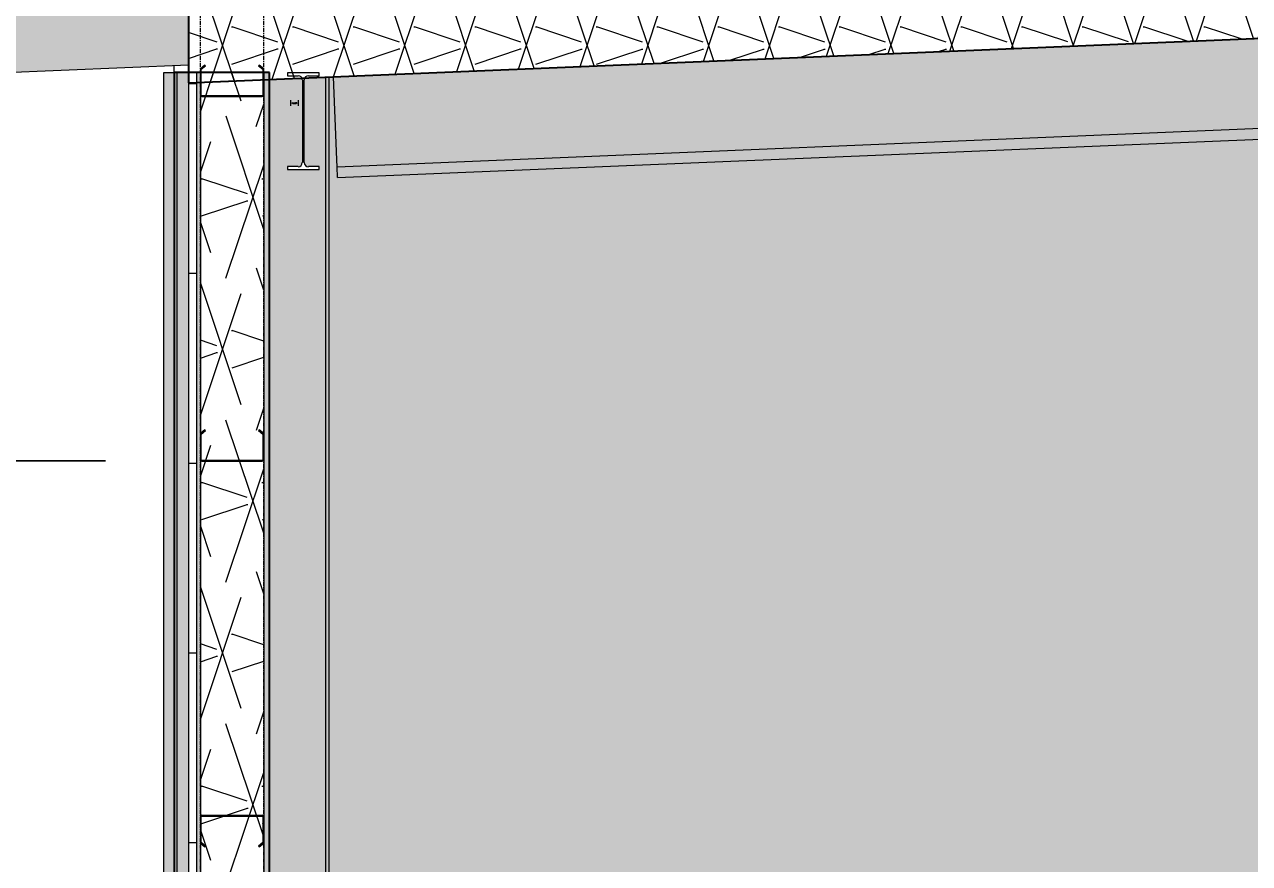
# Model space of a CAD drawing. Header units: inches. Extents: x -23227 to -2744, y -314 to 853.
# Drawn here: x -10710.1 to -10555.3, y 45.5 to 151.6 of the extents above; entities that cross this region are included whole.
import ezdxf

# ---------------------------------------------------------------- set-up
doc = ezdxf.new("R2010")
doc.units = ezdxf.units.IN
doc.header["$MEASUREMENT"] = 0
doc.linetypes.add('Grid Line 1_2_', pattern=[0.875, 0.5, -0.125, 0.125, -0.125])
for name, color, linetype, lineweight in [('A-ANNO-DIMS', 211, 'Continuous', 9), ('A-ANNO-DIMS-192', 211, 'Continuous', 9), ('A-CLNG', 13, 'Continuous', 9), ('A-CLNG-PATT', 13, 'Continuous', 9), ('A-GLAZ-CWMG', 51, 'Continuous', 9), ('A-WALL', 113, 'Continuous', 9), ('A-WALL-PATT', 111, 'Continuous', 25), ('I-WALL', 2, 'Continuous', 9), ('L-SITE-WALL', 31, 'Continuous', 9), ('S-BEAM', 12, 'Continuous', 9), ('S-COLS', 52, 'Continuous', 9), ('S-GRID', 1, 'Continuous', 9)]:
    doc.layers.add(name, color=color, linetype=linetype, lineweight=lineweight)
doc.styles.add('Arial_2', font='arial.ttf', dxfattribs={"height": 17.703593})
doc.dimstyles.new('Linear_-_3_32__Arial_1', dxfattribs={"dimscale": 12, "dimtxt": 18, "dimasz": 2, "dimexe": 1.5, "dimexo": 1, "dimgap": 1, "dimtad": 1, "dimdec": 4, "dimrnd": 0.0625, "dimzin": 1, "dimdsep": 46, "dimlunit": 4, "dimtxsty": 'Arial_2', "dimblk1": 'OBLIQUE', "dimblk2": 'OBLIQUE', "dimsah": 1, "dimcen": 0.09, "dimdle": 1.5, "dimazin": 0, "dimtfac": 1, "dimtdec": 4, "dimtix": 1, "dimtmove": 0, "dimatfit": 3, "dimfxl": 1, "dimtvp": 1, "dimtfill": 1, "dimfrac": 2, "dimtolj": 1, "dimtzin": 0, "dimarcsym": 2})
pattern_1 = [(45, (-21606.148, 72.082), (-19.007, 19.007), []), (45, (-21606.148, 100.882), (-19.007, 19.007), [])]
pattern_2 = [(161.57, (-21605.188, 73.042), (-7.6802237, -0.0009796), [0, -54.643, 6.067, 0]), (18.43, (-21607.108, 73.042), (-7.6802237, 0.0009796), [0, -54.643, 6.067, 0]), (108.43, (-21605.188, 73.042), (3.8382953, -19.2013653), [18.211, -42.499]), (71.57, (-21607.108, 73.042), (3.8382953, 19.2013653), [18.211, -42.499])]

# ---------------------------------------------------------------- blocks, each defined once
blk = doc.blocks.new('W-Wide Flange-Column - B2_F-1278758-Section 16')
at = {"layer": 'S-COLS'}
for points in [[(-22786.18, 0), (-22786.18, 144.62), (-22786.55, 144.61), (-22786.52, 0), (-22786.35, 0)], [(-22780.18, 0), (-22779.49, 0), (-22779.53, 144.9), (-22780.18, 144.87), (-22780.18, 1.11)], [(-22779.05, 0), (-22779.05, 144.92), (-22779.49, 144.9), (-22779.49, 0)]]:
    blk.add_hatch(color=256, dxfattribs=at).paths.add_polyline_path(points, flags=0)
h = blk.add_hatch(color=256, dxfattribs=at)
h.paths.add_polyline_path([(-22782.12, 0), (-22780.18, 0), (-22780.18, 144.87), (-22782.09, 144.79), (-22782.19, 144.55), (-22782.11, 133.92), (-22782.03, 133.73), (-22781.66, 133.58), (-22780.3, 133.58), (-22780.3, 133.23), (-22784.31, 133.23), (-22784.31, 133.58), (-22782.95, 133.58), (-22782.54, 133.8), (-22782.42, 134.1), (-22782.42, 144.55), (-22782.57, 144.77), (-22786.18, 144.55), (-22786.18, 0)], flags=0)
h.paths.add_polyline_path([(-22783.41, 141.51), (-22783.77, 141.76), (-22783.06, 141.67), (-22783.32, 141.55)], flags=0)
for p, q in [((-22779.49, 144.9), (-22779.49, 0)), ((-22779.05, 144.92), (-22779.05, 0))]:
    blk.add_line(p, q, dxfattribs=at)
blk = doc.blocks.new('W-Wide Flange - 1_-3_ deep-1341322-Section 16')
at = {"layer": 'S-BEAM'}
for points in [[(-22778.05, 134.46), (-22370.3, 151.45), (-22370.3, 161.95), (-22778.49, 144.94), (-22778.37, 142.18)], [(-22778.01, 133.57), (-22370.3, 150.59), (-22370.3, 151.45), (-22778.05, 134.46), (-22778.01, 133.6)], [(-22777.96, 132.21), (-22370.3, 149.2), (-22370.3, 150.56), (-22778.01, 133.57)]]:
    blk.add_hatch(color=256, dxfattribs=at).paths.add_polyline_path(points, flags=0)
for p, q in [((-22778.01, 133.57), (-22370.3, 150.56)), ((-22777.96, 132.21), (-22370.3, 149.2)), ((-22778.05, 134.46), (-22778.49, 144.94)), ((-22778.01, 133.57), (-22778.05, 134.46)), ((-22777.96, 132.21), (-22778.01, 133.57))]:
    blk.add_line(p, q, dxfattribs=at)
blk = doc.blocks.new('Girt_C - 8_D-1253506-Section 16')
at = {"layer": 'S-BEAM'}
h = blk.add_hatch(dxfattribs=at)
h.set_pattern_fill('FP_30', color=256, style=0, pattern_type=2)
h.set_pattern_definition(pattern_1)
h.paths.add_polyline_path([(-22795.12, 96.32), (-22787.49, 96.32), (-22787.49, 96.43), (-22795.12, 96.43)], flags=0)
h.paths.add_polyline_path([(-22787.41, 96.5), (-22787.3, 96.51), (-22787.3, 99.82), (-22787.88, 100.3), (-22787.95, 100.22), (-22787.41, 99.77), (-22787.41, 96.84)], flags=0)
h.paths.add_polyline_path([(-22795.19, 96.5), (-22795.19, 99.77), (-22794.66, 100.22), (-22794.73, 100.3), (-22795.3, 99.82), (-22795.3, 96.51)], flags=0)
at = {"layer": 'S-BEAM', "lineweight": 15}
for p, q in [((-22794.73, 100.3), (-22795.3, 99.82)), ((-22795.3, 99.82), (-22795.3, 96.51)), ((-22795.19, 99.77), (-22794.66, 100.22)), ((-22795.19, 96.5), (-22795.19, 99.77)), ((-22794.66, 100.22), (-22794.73, 100.3)), ((-22787.88, 100.3), (-22787.95, 100.22)), ((-22787.95, 100.22), (-22787.41, 99.77)), ((-22787.3, 99.82), (-22787.88, 100.3)), ((-22787.41, 99.77), (-22787.41, 96.5)), ((-22787.3, 96.51), (-22787.3, 99.82)), ((-22787.49, 96.43), (-22795.12, 96.43)), ((-22795.12, 96.32), (-22787.49, 96.32))]:
    blk.add_line(p, q, dxfattribs=at)
for centre, radius, start, end in [((-22795.12, 96.51), 0.188, 180, 270), ((-22795.12, 96.51), 0.0782, 182.1227, 270), ((-22787.49, 96.51), 0.188, 270, 0), ((-22787.49, 96.51), 0.0782, 270, 356.9576)]:
    blk.add_arc(centre, radius, start, end, dxfattribs=at)
blk = doc.blocks.new('W-Wide Flange - W12X19-1278585-Section 16')
at = {"layer": 'S-BEAM'}
h = blk.add_hatch(dxfattribs=at)
h.set_pattern_fill('FP_30', color=256, style=0, pattern_type=2)
h.set_pattern_definition(pattern_1)
h.paths.add_polyline_path([(-22780.3, 133.23), (-22780.3, 133.58), (-22781.66, 133.58), (-22782.03, 133.73), (-22782.19, 134.1), (-22782.12, 144.7), (-22782.03, 144.92), (-22781.66, 145.08), (-22780.3, 145.08), (-22780.3, 145.43), (-22784.31, 145.43), (-22784.31, 145.08), (-22782.95, 145.08), (-22782.57, 144.92), (-22782.42, 144.55), (-22782.42, 134.1), (-22782.57, 133.73), (-22782.95, 133.58), (-22784.31, 133.58), (-22784.31, 133.23), (-22782.12, 133.23)], flags=0)
at = {"layer": 'S-BEAM', "lineweight": 15}
for p, q in [((-22780.3, 145.43), (-22784.31, 145.43)), ((-22784.31, 145.43), (-22784.31, 145.08)), ((-22784.31, 145.08), (-22782.95, 145.08)), ((-22782.42, 144.55), (-22782.42, 134.1)), ((-22782.19, 134.1), (-22782.19, 144.55)), ((-22781.66, 145.08), (-22780.3, 145.08)), ((-22780.3, 145.08), (-22780.3, 145.43)), ((-22782.95, 133.58), (-22784.31, 133.58)), ((-22784.31, 133.58), (-22784.31, 133.23)), ((-22784.31, 133.23), (-22780.3, 133.23)), ((-22780.3, 133.58), (-22781.66, 133.58)), ((-22780.3, 133.23), (-22780.3, 133.58))]:
    blk.add_line(p, q, dxfattribs=at)
for centre, start, end in [((-22782.95, 144.55), 0, 90), ((-22781.66, 144.55), 90, 180), ((-22782.95, 134.1), 270, 0), ((-22781.66, 134.1), 180, 270)]:
    blk.add_arc(centre, 0.525, start, end, dxfattribs=at)
blk = doc.blocks.new('Rectangular Mullion - Exterior 2_ x 4_5_-1142359-Section 16')
at = {"layer": 'A-GLAZ-CWMG'}
blk.add_hatch(color=256, dxfattribs=at).paths.add_polyline_path([(-22798.62, 0), (-22798.62, 97), (-22799.93, 97), (-22799.93, 0), (-22798.8, 0)], flags=0)
blk.add_line((-22799.93, 0), (-22799.93, 97), dxfattribs=at)
blk = doc.blocks.new('Rectangular Mullion - Exterior 2_ x 4_5_-1142360-Section 16')
at = {"layer": 'A-GLAZ-CWMG'}
blk.add_hatch(color=256, dxfattribs=at).paths.add_polyline_path([(-22798.62, 97), (-22798.62, 145.5), (-22799.93, 145.5), (-22799.93, 97)], flags=0)
for p, q in [((-22799.93, 145.5), (-22798.62, 145.5)), ((-22799.93, 97), (-22799.93, 145.5))]:
    blk.add_line(p, q, dxfattribs=at)
blk = doc.blocks.new('Dimension Lumber - 5_5 x 7_5 Glulam-1166126-Section 16')
at = {"layer": 'S-BEAM'}
blk.add_hatch(color=256, dxfattribs=at).paths.add_polyline_path([(-22858.74, 143.86), (-22796.8, 146.44), (-22796.8, 153.94), (-22859.05, 151.35)], flags=0)
for p, q in [((-22859.05, 151.35), (-22796.8, 153.94)), ((-22858.74, 143.86), (-22859.05, 151.35)), ((-22858.74, 143.86), (-22796.8, 146.44))]:
    blk.add_line(p, q, dxfattribs=at)
blk = doc.blocks.new('Girt_C - 8_D-1253541-Section 16')
at = {"layer": 'S-BEAM'}
h = blk.add_hatch(color=256, dxfattribs=at)
h.paths.add_polyline_path([(-22794.73, 47.57), (-22794.66, 47.66), (-22795.19, 48.11), (-22795.19, 51.37), (-22795.3, 51.37), (-22795.3, 48.05)], flags=0)
h.paths.add_polyline_path([(-22787.88, 47.57), (-22787.3, 48.05), (-22787.3, 51.37), (-22787.41, 51.37), (-22787.41, 48.11), (-22787.95, 47.66)], flags=0)
h.paths.add_polyline_path([(-22791.81, 51.45), (-22787.49, 51.49), (-22787.49, 51.55), (-22795.12, 51.49), (-22795.12, 51.45)], flags=0)
at = {"layer": 'S-BEAM', "lineweight": 15}
for p, q in [((-22795.3, 51.37), (-22795.3, 48.05)), ((-22795.19, 48.11), (-22795.19, 51.37)), ((-22787.49, 51.55), (-22795.12, 51.55)), ((-22795.12, 51.45), (-22787.49, 51.45)), ((-22787.41, 51.37), (-22787.41, 48.11)), ((-22787.3, 48.05), (-22787.3, 51.37)), ((-22795.3, 48.05), (-22794.73, 47.57)), ((-22794.66, 47.66), (-22795.19, 48.11)), ((-22787.41, 48.11), (-22787.95, 47.66)), ((-22787.88, 47.57), (-22787.3, 48.05)), ((-22794.73, 47.57), (-22794.66, 47.66)), ((-22787.95, 47.66), (-22787.88, 47.57))]:
    blk.add_line(p, q, dxfattribs=at)
for centre, radius, start, end in [((-22795.12, 51.37), 0.188, 90, 180), ((-22795.12, 51.37), 0.0782, 90, 176.9576), ((-22787.49, 51.37), 0.188, 0, 90), ((-22787.49, 51.37), 0.0782, 2.1227, 90)]:
    blk.add_arc(centre, radius, start, end, dxfattribs=at)
blk = doc.blocks.new('Girt_C - 8_D-1253543-Section 16')
at = {"layer": 'S-BEAM'}
h = blk.add_hatch(color=256, dxfattribs=at)
h.paths.add_polyline_path([(-22795.12, 142.44), (-22787.49, 142.44), (-22787.49, 142.55), (-22795.12, 142.55)], flags=0)
h.paths.add_polyline_path([(-22787.41, 142.62), (-22787.3, 142.63), (-22787.3, 145.94), (-22787.88, 146.42), (-22787.95, 146.34), (-22787.41, 145.89)], flags=0)
h.paths.add_polyline_path([(-22795.19, 142.62), (-22795.19, 145.89), (-22794.66, 146.34), (-22794.73, 146.42), (-22795.3, 145.94), (-22795.3, 142.63)], flags=0)
at = {"layer": 'S-BEAM', "lineweight": 15}
for p, q in [((-22794.73, 146.42), (-22795.3, 145.94)), ((-22795.3, 145.94), (-22795.3, 142.63)), ((-22795.19, 145.89), (-22794.66, 146.34)), ((-22795.19, 142.62), (-22795.19, 145.89)), ((-22794.66, 146.34), (-22794.73, 146.42)), ((-22787.88, 146.42), (-22787.95, 146.34)), ((-22787.95, 146.34), (-22787.41, 145.89)), ((-22787.3, 145.94), (-22787.88, 146.42)), ((-22787.41, 145.89), (-22787.41, 142.62)), ((-22787.3, 142.63), (-22787.3, 145.94)), ((-22787.49, 142.55), (-22795.12, 142.55)), ((-22795.12, 142.44), (-22787.49, 142.44))]:
    blk.add_line(p, q, dxfattribs=at)
for centre, radius, start, end in [((-22795.12, 142.63), 0.188, 180, 270), ((-22795.12, 142.63), 0.0782, 182.1227, 270), ((-22787.49, 142.63), 0.188, 270, 0), ((-22787.49, 142.63), 0.0782, 270, 356.9576)]:
    blk.add_arc(centre, radius, start, end, dxfattribs=at)
blk = doc.blocks.new('Round Bar - 1_-1264677-Section 16')
at = {"layer": 'S-BEAM'}
for points in [[(-22783.41, 141.56), (-22783.03, 141.76), (-22783.77, 141.69)], [(-22783.41, 141.51), (-22783.41, 141.56), (-22783.5, 141.55)]]:
    blk.add_hatch(color=256, dxfattribs=at).paths.add_polyline_path(points, flags=0)
for p, q in [((-22783.91, 142), (-22783.91, 141.28)), ((-22782.91, 141.28), (-22782.91, 142))]:
    blk.add_line(p, q, dxfattribs=at)
blk.add_ellipse((-22783.41, 142), major_axis=(0.5, 0), ratio=0.89784, start_param=3.926991, end_param=5.497787, dxfattribs=at)
blk = doc.blocks.new('DIMBLOCK4-Section 16')
at = {"layer": 'A-ANNO-DIMS-192'}
for p, q in [((-10763.55, -18), (-10763.55, 114.37)), ((-10699.91, 96.37), (-10781.55, 96.37)), ((-10763.55, 96.37), (-10699.91, 96.37)), ((-10557.1, 0), (-10781.55, 0)), ((-10763.55, 0), (-10557.1, 0))]:
    blk.add_line(p, q, dxfattribs=at)
at = {"layer": 'A-ANNO-DIMS-192', "lineweight": 50}
for p, q in [((-10763.55, 96.37), (-10775.55, 108.37)), ((-10763.55, 96.37), (-10751.55, 84.37)), ((-10763.55, 0), (-10775.55, 12)), ((-10763.55, 0), (-10751.55, -12))]:
    blk.add_line(p, q, dxfattribs=at)
at = {"layer": 'A-ANNO-DIMS-192', "color": 0, "insert": (-10798.51, -3.74), "char_height": 17.7036, "width": 124.6154, "attachment_point": 1, "rotation": 90, "line_spacing_factor": 0.938532, "style": 'Arial_2', "bg_fill": 3, "box_fill_scale": 1.25, "bg_fill_color": 0, "bg_fill_transparency": 0}
blk.add_mtext('8\' - 0 3/8"', dxfattribs=at)
blk = doc.blocks.new('_Oblique')
at = {"color": 0, "linetype": 'ByBlock', "lineweight": -2}
blk.add_line((-0.5, -0.5), (0.5, 0.5), dxfattribs=at)

msp = doc.modelspace()

# ---------------------------------------------------------------- hatches: boundary and pattern name
at = {"layer": 'A-CLNG-PATT'}
h = msp.add_hatch(dxfattribs=at)
h.set_pattern_fill('FP_31', color=256, style=0, pattern_type=2)
h.set_pattern_definition(pattern_2)
h.paths.add_polyline_path([(-10689.4102, 144.18034), (-10262.9102, 161.95117), (-10262.9102, 173.21093), (-10689.4102, 155.4401), (-10689.4102, 152.25336)], flags=0)
at = {"layer": 'A-WALL-PATT', "lineweight": 9}
h = msp.add_hatch(dxfattribs=at)
h.set_pattern_fill('FP_32', color=256, style=0, pattern_type=2)
h.set_pattern_definition([(0, (-22427.15, 145), (-193, 193), [48, -145]), (90, (-22427.15, 145), (-193, 1e-14), [96.25, -96.75]), (180, (-22379.15, 241.25), (-193, 193), [48, -145]), (90, (-22379.15, 145), (-193, 1e-14), [96.25, -96.75]), (180, (-22379.15, 241.5), (-193, 193), [48, -145]), (90, (-22379.15, 241.5), (-193, 1e-14), [96.25, -96.75]), (0, (-22427.15, 337.75), (-193, 193), [48, -145]), (90, (-22427.15, 241.5), (-193, 1e-14), [96.25, -96.75]), (0, (-22378.9, 193), (-193, 193), [48, -145]), (90, (-22378.9, 144.75), (-193, 1e-14), [48.25, -144.75]), (90, (-22330.9, 144.75), (-193, 1e-14), [48.25, -144.75]), (0, (-22378.9, 289.5), (-193, 193), [48, -145]), (90, (-22378.9, 193.25), (-193, 1e-14), [96.25, -96.75]), (180, (-22330.9, 193.25), (-193, 193), [48, -145]), (90, (-22330.9, 193.25), (-193, 1e-14), [96.25, -96.75]), (90, (-22378.9, 289.75), (-193, 1e-14), [48, -145]), (180, (-22330.9, 289.75), (-193, 193), [48, -145]), (90, (-22330.9, 289.75), (-193, 1e-14), [48, -145]), (0, (-22330.65, 145), (-193, 193), [48, -145]), (90, (-22330.65, 145), (-193, 1e-14), [96.25, -96.75]), (180, (-22282.65, 241.25), (-193, 193), [48, -145]), (90, (-22282.65, 145), (-193, 1e-14), [96.25, -96.75]), (180, (-22282.65, 241.5), (-193, 193), [48, -145]), (90, (-22282.65, 241.5), (-193, 1e-14), [96.25, -96.75]), (180, (-22282.65, 337.75), (-193, 193), [48, -145]), (90, (-22330.65, 241.5), (-193, 1e-14), [96.25, -96.75]), (0, (-22282.4, 193), (-193, 193), [48, -145]), (90, (-22282.4, 144.75), (-193, 1e-14), [48.25, -144.75]), (90, (-22234.4, 144.75), (-193, 1e-14), [48.25, -144.75]), (0, (-22282.4, 289.5), (-193, 193), [48, -145]), (90, (-22282.4, 193.25), (-193, 1e-14), [96.25, -96.75]), (180, (-22234.4, 193.25), (-193, 193), [48, -145]), (90, (-22234.4, 193.25), (-193, 1e-14), [96.25, -96.75]), (90, (-22282.4, 289.75), (-193, 1e-14), [48, -145]), (180, (-22234.4, 289.75), (-193, 193), [48, -145]), (90, (-22234.4, 289.75), (-193, 1e-14), [48, -145])])
h.paths.add_polyline_path([(-10691.2227, 145.5), (-10689.4102, 145.5), (-10689.4102, 146.4375), (-10691.2227, 146.36198)], flags=0)
h.paths.add_polyline_path([(-10691.2227, 153.86849), (-10689.4102, 153.94401), (-10689.4102, 155.42708), (-10691.2227, 155.35156)], flags=0)
h.paths.add_polyline_path([(-10691.2227, 157.35329), (-10679.1602, 157.8559), (-10679.1602, 239.45581), (-10691.2227, 239.45581), (-10691.2227, 159.26494)], flags=0)
h = msp.add_hatch(dxfattribs=at)
h.set_pattern_fill('FP_34', color=256, style=0, pattern_type=2)
h.set_pattern_definition([(0, (-21606.148, 72.082), (0, 24), []), (90, (-21606.148, 72.082), (-24, 1e-15), [])])
h.paths.add_polyline_path([(-10688.4102, 0), (-10688.4102, 145.5), (-10689.4102, 145.5), (-10689.4102, 0)], flags=0)
h = msp.add_hatch(dxfattribs=at)
h.set_pattern_fill('FP_31', color=256, style=0, pattern_type=2)
h.set_pattern_definition(pattern_2)
h.paths.add_polyline_path([(-10684.4158, 0), (-10679.9102, 0), (-10679.9102, 145.5), (-10687.9102, 145.5), (-10687.9102, 0)], flags=0)
at = {"layer": 'I-WALL', "lineweight": 5}
msp.add_hatch(color=256, dxfattribs=at).paths.add_polyline_path([(-10616.63174, 0), (-10545.0977, 0), (-10545.0977, 98.25), (-10262.9102, 98.25), (-10262.9102, 149.19532), (-10670.56434, 132.20973), (-10671.09513, 144.94347), (-10671.6602, 144.91992), (-10671.6602, 0), (-10655.36549, 0)], flags=0)
at = {"layer": 'L-SITE-WALL'}
msp.add_hatch(color=256, dxfattribs=at).paths.add_polyline_path([(-10690.9102, 0), (-10690.9102, 145.5), (-10691.2227, 145.5), (-10691.2227, 0)], flags=0)
at = {"layer": 'L-SITE-WALL', "lineweight": 5}
for points in [[(-10689.4102, 0), (-10689.4102, 145.5), (-10690.9102, 145.5), (-10690.9102, 0)], [(-10687.9102, 0), (-10687.9102, 145.5), (-10688.4102, 145.5), (-10688.4102, 0)], [(-10679.1602, 0), (-10679.1602, 145.5), (-10679.9102, 145.5), (-10679.9102, 0), (-10679.57408, 0)]]:
    msp.add_hatch(color=256, dxfattribs=at).paths.add_polyline_path(points, flags=0)

# ---------------------------------------------------------------- linework, layer by layer
at = {"layer": 'A-CLNG', "lineweight": 25}
for p, q in [((-10689.4102, 144.18034), (-10262.9102, 161.95117)), ((-10689.4102, 155.4401), (-10689.4102, 144.18034))]:
    msp.add_line(p, q, dxfattribs=at)
at = {"layer": 'A-WALL'}
for p, q in [((-10690.9102, 145.5), (-10690.9102, 0)), ((-10689.4102, 144.18034), (-10689.4102, 0)), ((-10688.4102, 145.5), (-10688.4102, 0)), ((-10687.9102, 145.5), (-10687.9102, 0)), ((-10679.9102, 145.5), (-10679.9102, 0))]:
    msp.add_line(p, q, dxfattribs=at)
at = {"layer": 'L-SITE-WALL'}
msp.add_line((-10691.2227, 145.5), (-10691.2227, 146.36198), dxfattribs=at)
at = {"layer": 'L-SITE-WALL', "lineweight": 25}
for p, q in [((-10691.2227, 145.5), (-10691.2227, 0)), ((-10679.1602, 145.5), (-10691.2227, 145.5)), ((-10679.1602, 0), (-10679.1602, 145.5))]:
    msp.add_line(p, q, dxfattribs=at)
at = {"layer": 'S-GRID', "linetype": 'Grid Line 1_2_'}
for p, q in [((-10687.9102, -293.03588), (-10687.9102, 738.65708)), ((-10687.9102, -293.03588), (-10687.9102, 738.65708)), ((-10679.9102, -293.03588), (-10679.9102, 738.65708)), ((-10679.9102, -293.03588), (-10679.9102, 738.65708))]:
    msp.add_line(p, q, dxfattribs=at)

# ---------------------------------------------------------------- block references
at = {"layer": 'A-GLAZ-CWMG'}
for name in ['Rectangular Mullion - Exterior 2_ x 4_5_-1142360-Section 16', 'Rectangular Mullion - Exterior 2_ x 4_5_-1142359-Section 16']:
    msp.add_blockref(name, (12107.39261, 0), dxfattribs=at)
at = {"layer": 'S-BEAM'}
for name in ['W-Wide Flange - 1_-3_ deep-1341322-Section 16', 'Dimension Lumber - 5_5 x 7_5 Glulam-1166126-Section 16', 'Girt_C - 8_D-1253543-Section 16', 'W-Wide Flange - W12X19-1278585-Section 16', 'Round Bar - 1_-1264677-Section 16', 'Girt_C - 8_D-1253506-Section 16', 'Girt_C - 8_D-1253541-Section 16']:
    msp.add_blockref(name, (12107.39261, 0), dxfattribs=at)
at = {"layer": 'S-COLS'}
msp.add_blockref('W-Wide Flange-Column - B2_F-1278758-Section 16', (12107.39261, 0), dxfattribs=at)

# ---------------------------------------------------------------- next in the draw order: dimensions: what is measured, and where the dimension line sits
at = {"layer": 'A-ANNO-DIMS'}
dim = msp.add_linear_dim(base=(-10763.54845, 96.375), p1=(-10545.0977, 0), p2=(-10687.9102, 96.375), angle=90, dimstyle='Linear_-_3_32__Arial_1', override={"dimpost": '<>', "dimfxl": 172.289149}, dxfattribs=at)
dim.commit()
dim.dimension.update_dxf_attribs({"geometry": 'DIMBLOCK4-Section 16', "text_midpoint": (-10784.70819, 48.1875)})

doc.saveas('drawing.dxf')
